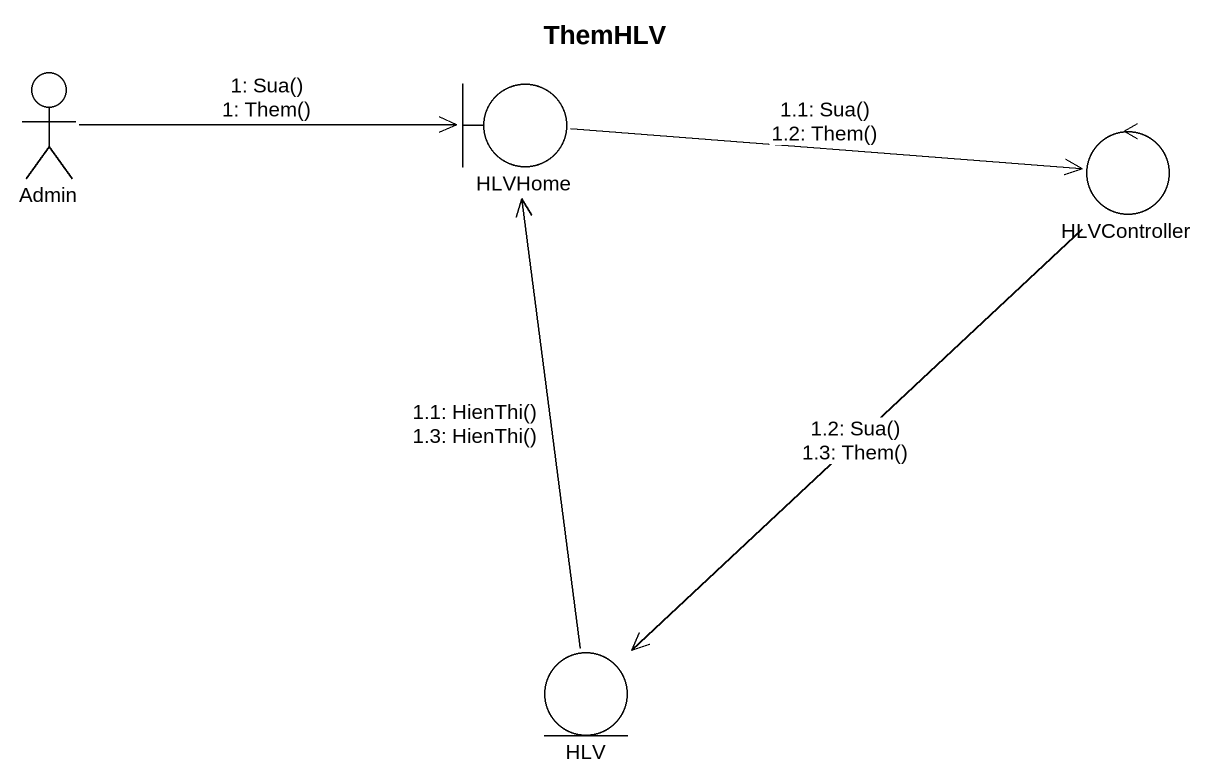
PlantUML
@startuml
title ThemHLV
actor Admin
boundary HLVHome
control HLVController
entity HLV
Admin -right-> HLVHome : 1: Sua()\n1: Them()
HLVHome -right-> HLVController : 1.1: Sua()\n1.2: Them()
HLV -up-> HLVHome : 1.1: HienThi()\n1.3: HienThi()
HLVController --> HLV : 1.2: Sua()\n1.3: Them()
@enduml
